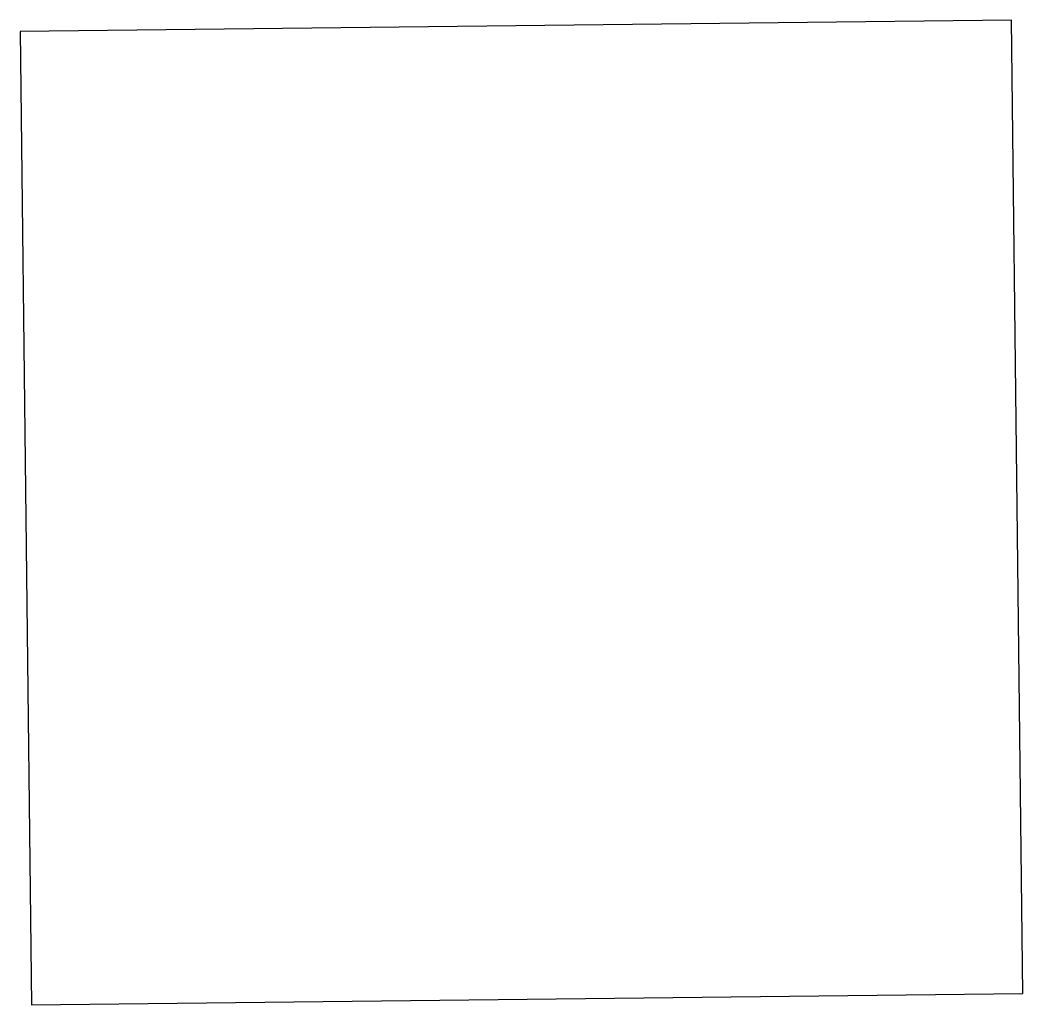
# Model space of a CAD drawing. Header units: inches. Extents: x 382319 to 382891, y 6424516 to 6425077.
import ezdxf

# ---------------------------------------------------------------- set-up
doc = ezdxf.new("R2010")
doc.units = ezdxf.units.IN
doc.header["$MEASUREMENT"] = 0

msp = doc.modelspace()

# ---------------------------------------------------------------- linework, layer by layer
msp.add_lwpolyline([(382325.765085, 6424516.138737), (382890.639847, 6424522.710969), (382884.206665, 6425077.006657), (382319.300859, 6425070.43497), (382325.765085, 6424516.138737)])

doc.saveas('drawing.dxf')
